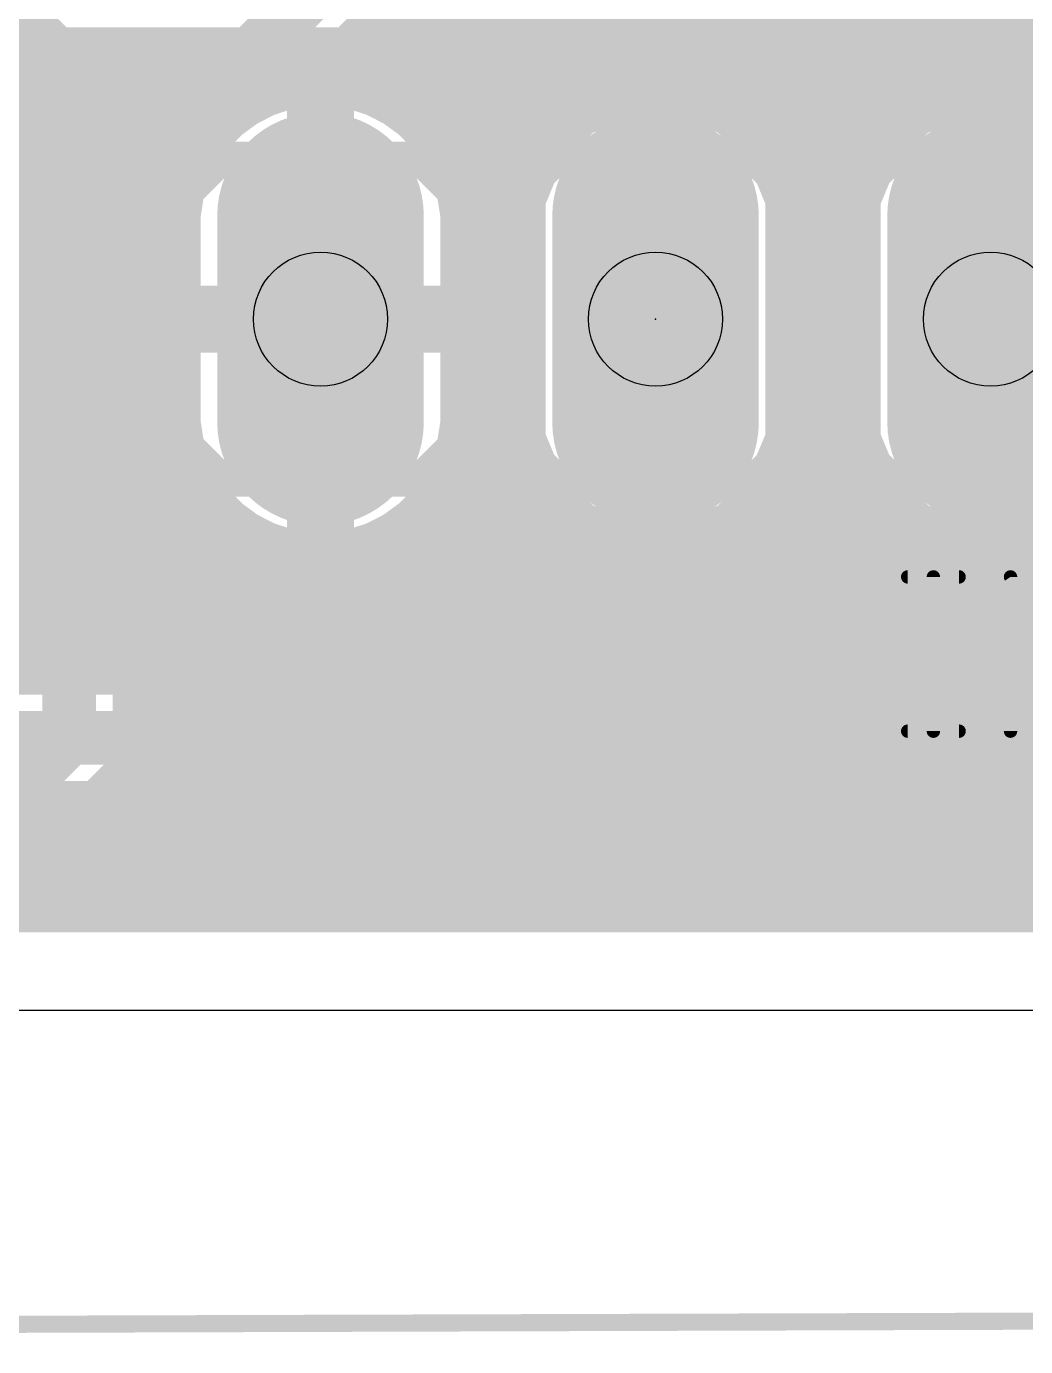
# Model space of a CAD drawing. Extents: x -4.6 to 54.3, y -4.7 to 51.3.
# Drawn here: x 33.97 to 41.54, y -2.71 to 7.3 of the extents above; entities that cross this region are included whole.
import ezdxf

# ---------------------------------------------------------------- set-up
doc = ezdxf.new("R2010")
doc.units = 0
for name, color, linetype in [('1', 22, 'CONTINUOUS'), ('16', 175, 'CONTINUOUS'), ('17', 82, 'CONTINUOUS'), ('20', 7, 'CONTINUOUS'), ('21', 253, 'CONTINUOUS'), ('23', 7, 'CONTINUOUS'), ('27', 253, 'CONTINUOUS'), ('30', 253, 'CONTINUOUS'), ('44', 253, 'CONTINUOUS')]:
    doc.layers.add(name, color=color, linetype=linetype)

# ---------------------------------------------------------------- blocks, each defined once
blk = doc.blocks.new('LONGP100')
at = {"const_width": 1}
blk.add_lwpolyline([(-0.5, 0), (0.5, 0)], dxfattribs=at)
at = {"const_width": 0.5}
for points in [[(-0.5, 0.25, 1), (-0.5, -0.25)], [(0.5, -0.25, 1), (0.5, 0.25)]]:
    blk.add_lwpolyline(points, format="xyb", dxfattribs=at)

msp = doc.modelspace()

# ---------------------------------------------------------------- linework, layer by layer
at = {"layer": '1'}
for points, const_width in [([(36.7264, 7.3999), (36.7264, 8.9673)], 0.4064), ([(34.29, 6.985), (33.655, 7.62)], 0.4064), ([(36.195, 7.62), (35.56, 6.985)], 0.4064), ([(36.1442, 6.8177), (36.7264, 7.3999)], 0.4064), ([(36.6417, 7.3152), (51.435, 7.3152)], 0.4064), ([(34.29, 1.905), (34.29, 6.985)], 0.4064), ([(35.56, 6.985), (34.29, 6.985)], 0.4064), ([(36.2353, 6.9088), (51.435, 6.9088)], 0.4064), ([(36.1442, 5.1308), (36.1442, 6.8177)], 0.4064), ([(36.2825, 6.8992), (36.2458, 6.8992)], 0.4064), ([(36.2458, 6.8992), (36.2458, 5.1308)], 0.4064), ([(36.4552, 6.8718), (36.2825, 6.8992)], 0.4064), ([(36.6215, 6.8178), (36.4552, 6.8718)], 0.4064), ([(36.7774, 6.7384), (36.6215, 6.8178)], 0.4064), ([(38.5289, 6.8242), (38.148, 6.6664)], 0.4064), ([(38.9411, 6.8242), (38.5289, 6.8242)], 0.4064), ([(39.322, 6.6664), (38.9411, 6.8242)], 0.4064), ([(41.0689, 6.8242), (40.688, 6.6664)], 0.4064), ([(41.4811, 6.8242), (41.0689, 6.8242)], 0.4064), ([(41.862, 6.6664), (41.4811, 6.8242)], 0.4064), ([(36.9189, 6.6356), (36.7774, 6.7384)], 0.4064), ([(37.0426, 6.5119), (36.9189, 6.6356)], 0.4064), ([(38.148, 6.6664), (37.8566, 6.375)], 0.4064), ([(39.6134, 6.375), (39.322, 6.6664)], 0.4064), ([(40.688, 6.6664), (40.3966, 6.375)], 0.4064), ([(37.1454, 6.3704), (37.0426, 6.5119)], 0.4064), ([(34.8214, 1.6849), (34.8214, 6.4536)], 0.4064), ([(34.8214, 6.4536), (35.3051, 6.4536)], 0.4064), ([(35.3051, 6.4536), (35.2446, 6.3704)], 0.4064), ([(36.1442, 6.5024), (36.2458, 6.5024)], 0.4064), ([(37.0495, 6.5024), (37.984, 6.5024)], 0.4064), ([(39.486, 6.5024), (40.524, 6.5024)], 0.4064), ([(35.2446, 6.3704), (35.1652, 6.2146)], 0.4064), ([(37.2248, 6.2146), (37.1454, 6.3704)], 0.4064), ([(37.8566, 6.375), (37.6988, 5.9941)], 0.4064), ([(39.7712, 5.9941), (39.6134, 6.375)], 0.4064), ([(40.3966, 6.375), (40.2388, 5.9941)], 0.4064), ([(35.1652, 6.2146), (35.1112, 6.0482)], 0.4064), ([(37.2788, 6.0482), (37.2248, 6.2146)], 0.4064), ([(34.8214, 6.096), (35.1267, 6.096)], 0.4064), ([(35.1112, 6.0482), (35.0838, 5.8755)], 0.4064), ([(36.1442, 6.096), (36.2458, 6.096)], 0.4064), ([(37.2633, 6.096), (37.741, 6.096)], 0.4064), ([(37.3062, 5.8755), (37.2788, 6.0482)], 0.4064), ([(39.729, 6.096), (40.281, 6.096)], 0.4064), ([(37.6988, 5.9941), (37.6988, 4.1659)], 0.4064), ([(39.7712, 4.1659), (39.7712, 5.9941)], 0.4064), ([(40.2388, 5.9941), (40.2388, 4.1659)], 0.4064), ([(35.0838, 5.8755), (35.0838, 5.1308)], 0.4064), ([(37.3062, 5.1308), (37.3062, 5.8755)], 0.4064), ([(34.8214, 5.6896), (35.0838, 5.6896)], 0.4064), ([(36.1442, 5.6896), (36.2458, 5.6896)], 0.4064), ([(37.3062, 5.6896), (37.6988, 5.6896)], 0.4064), ([(39.7712, 5.6896), (40.2388, 5.6896)], 0.4064), ([(34.8214, 5.2832), (35.0838, 5.2832)], 0.4064), ([(36.1442, 5.2832), (36.2458, 5.2832)], 0.4064), ([(37.3062, 5.2832), (37.6988, 5.2832)], 0.4064), ([(39.7712, 5.2832), (40.2388, 5.2832)], 0.4064), ([(35.0838, 5.1308), (36.1442, 5.1308)], 0.4064), ([(36.1442, 5.1308), (36.1442, 5.0292)], 0.4064), ([(36.2458, 5.1308), (36.1442, 5.1308)], 0.4064), ([(36.2458, 5.0292), (36.2458, 5.1308)], 0.4064), ([(36.2458, 5.1308), (37.3062, 5.1308)], 0.4064), ([(36.1442, 5.0292), (35.0838, 5.0292)], 0.4064), ([(35.0838, 5.0292), (35.0838, 4.2845)], 0.4064), ([(36.1442, 3.2608), (36.1442, 5.0292)], 0.4064), ([(36.1442, 5.0292), (36.2458, 5.0292)], 0.4064), ([(36.2458, 5.0292), (36.2458, 3.2608)], 0.4064), ([(37.3062, 5.0292), (36.2458, 5.0292)], 0.4064), ([(37.3062, 4.2845), (37.3062, 5.0292)], 0.4064), ([(34.8214, 4.8768), (35.0838, 4.8768)], 0.4064), ([(36.1442, 4.8768), (36.2458, 4.8768)], 0.4064), ([(37.3062, 4.8768), (37.6988, 4.8768)], 0.4064), ([(39.7712, 4.8768), (40.2388, 4.8768)], 0.4064), ([(34.8214, 4.4704), (35.0838, 4.4704)], 0.4064), ([(36.1442, 4.4704), (36.2458, 4.4704)], 0.4064), ([(37.3062, 4.4704), (37.6988, 4.4704)], 0.4064), ([(39.7712, 4.4704), (40.2388, 4.4704)], 0.4064), ([(35.0838, 4.2845), (35.1112, 4.1118)], 0.4064), ([(37.2788, 4.1118), (37.3062, 4.2845)], 0.4064), ([(35.1112, 4.1118), (35.1652, 3.9454)], 0.4064), ([(37.2248, 3.9454), (37.2788, 4.1118)], 0.4064), ([(37.6988, 4.1659), (37.8566, 3.785)], 0.4064), ([(39.6134, 3.785), (39.7712, 4.1659)], 0.4064), ([(40.2388, 4.1659), (40.3966, 3.785)], 0.4064), ([(34.8214, 4.064), (35.1267, 4.064)], 0.4064), ([(36.1442, 4.064), (36.2458, 4.064)], 0.4064), ([(37.2633, 4.064), (37.741, 4.064)], 0.4064), ([(39.729, 4.064), (40.281, 4.064)], 0.4064), ([(35.1652, 3.9454), (35.2446, 3.7896)], 0.4064), ([(37.1454, 3.7896), (37.2248, 3.9454)], 0.4064), ([(35.2446, 3.7896), (35.3474, 3.6481)], 0.4064), ([(37.0426, 3.6481), (37.1454, 3.7896)], 0.4064), ([(37.8566, 3.785), (38.148, 3.4936)], 0.4064), ([(39.322, 3.4936), (39.6134, 3.785)], 0.4064), ([(40.3966, 3.785), (40.688, 3.4936)], 0.4064), ([(34.8214, 3.6576), (35.3405, 3.6576)], 0.4064), ([(35.3474, 3.6481), (35.4711, 3.5244)], 0.4064), ([(36.1442, 3.6576), (36.2458, 3.6576)], 0.4064), ([(36.9189, 3.5244), (37.0426, 3.6481)], 0.4064), ([(37.0495, 3.6576), (37.984, 3.6576)], 0.4064), ([(39.486, 3.6576), (40.524, 3.6576)], 0.4064), ([(35.4711, 3.5244), (35.6126, 3.4216)], 0.4064), ([(36.7774, 3.4216), (36.9189, 3.5244)], 0.4064), ([(35.6126, 3.4216), (35.7684, 3.3422)], 0.4064), ([(36.6215, 3.3422), (36.7774, 3.4216)], 0.4064), ([(38.148, 3.4936), (38.5289, 3.3358)], 0.4064), ([(38.9411, 3.3358), (39.322, 3.4936)], 0.4064), ([(40.688, 3.4936), (41.0689, 3.3358)], 0.4064), ([(41.4811, 3.3358), (41.862, 3.4936)], 0.4064), ([(35.7684, 3.3422), (35.9348, 3.2882)], 0.4064), ([(36.4552, 3.2882), (36.6215, 3.3422)], 0.4064), ([(38.5289, 3.3358), (38.9411, 3.3358)], 0.4064), ([(41.0689, 3.3358), (41.4811, 3.3358)], 0.4064), ([(34.8214, 3.2512), (51.435, 3.2512)], 0.4064), ([(35.9348, 3.2882), (36.1075, 3.2608)], 0.4064), ([(36.1075, 3.2608), (36.1442, 3.2608)], 0.4064), ([(36.2458, 3.2608), (36.2825, 3.2608)], 0.4064), ([(36.2825, 3.2608), (36.4552, 3.2882)], 0.4064), ([(34.8214, 2.8448), (45.3496, 2.8448)], 0.4064), ([(34.8214, 2.4384), (45.1592, 2.4384)], 0.4064), ([(34.8214, 2.032), (45.1592, 2.032)], 0.4064), ([(33.655, 1.27), (34.29, 1.905)], 0.4064), ([(34.5101, 1.3736), (34.8214, 1.6849)], 0.4064), ([(34.7621, 1.6256), (45.1592, 1.6256)], 0.4064), ([(33.8751, 0.7386), (34.5101, 1.3736)], 0.4064), ([(34.3557, 1.2192), (45.3504, 1.2192)], 0.4064), ([(33.9493, 0.8128), (51.435, 0.8128)], 0.4064), ([(3.5899, 0.7386), (33.8751, 0.7386)], 0.4064), ([(51.435, 0.635), (0.635, 0.635)], 0.4064), ([(0.0076, -2.6453), (52.0776, -2.4853)], 0.13)]:
    msp.add_lwpolyline(points, dxfattribs=dict(at, const_width=const_width))
at = {"layer": '1', "const_width": 0.2032}
for points in [[(36.6417, 7.4168, 1), (36.6417, 7.2136)], [(36.7982, 7.328, 1), (36.6546, 7.4717)], [(36.6248, 7.3999, 1), (36.828, 7.3999)], [(34.3916, 6.985, 1), (34.1884, 6.985)], [(34.29, 7.0866, 1), (34.29, 6.8834)], [(34.2182, 6.9132, 1), (34.3618, 7.0568)], [(35.4882, 7.0568, 1), (35.6318, 6.9132)], [(35.56, 6.8834, 1), (35.56, 7.0866)], [(36.2353, 7.0104, 1), (36.2353, 6.8072)], [(36.2458, 6.8177, 1), (36.0426, 6.8177)], [(36.2458, 7.0008, 1), (36.2458, 6.7976)], [(36.3474, 6.8992, 1), (36.1442, 6.8992)], [(36.2983, 6.9995, 1), (36.2666, 6.7988)], [(36.2825, 6.7976, 1), (36.2824, 7.0008)], [(36.4866, 6.9685, 1), (36.4238, 6.7752)], [(36.4393, 6.7715, 1), (36.4711, 6.9722)], [(36.6677, 6.9083, 1), (36.5754, 6.7273)], [(36.5902, 6.7212, 1), (36.6529, 6.9144)], [(38.5289, 6.9258, 1), (38.5289, 6.7226)], [(38.5678, 6.7303, 1), (38.49, 6.9181)], [(38.98, 6.9181, 1), (38.9022, 6.7303)], [(38.9411, 6.7226, 1), (38.9411, 6.9258)], [(41.0689, 6.9258, 1), (41.0689, 6.7226)], [(41.1078, 6.7303, 1), (41.03, 6.9181)], [(41.52, 6.9181, 1), (41.4422, 6.7303)], [(41.4811, 6.7226, 1), (41.4811, 6.9258)], [(36.0724, 6.8895, 1), (36.216, 6.7458)], [(36.8371, 6.8206, 1), (36.7177, 6.6562)], [(36.7313, 6.6479, 1), (36.8235, 6.8289)], [(36.9907, 6.7074, 1), (36.8471, 6.5637)], [(36.8592, 6.5534, 1), (36.9786, 6.7178)], [(38.1092, 6.7603, 1), (38.1869, 6.5726)], [(38.2199, 6.5946, 1), (38.0762, 6.7383)], [(39.3938, 6.7383, 1), (39.2501, 6.5946)], [(39.2831, 6.5726, 1), (39.3608, 6.7603)], [(40.6492, 6.7603, 1), (40.7269, 6.5726)], [(40.7599, 6.5946, 1), (40.6162, 6.7383)], [(37.1248, 6.5716, 1), (36.9604, 6.4522)], [(34.923, 6.4536, 1), (34.7198, 6.4536)], [(34.8214, 6.5552, 1), (34.8214, 6.352)], [(35.3873, 6.3939, 1), (35.2229, 6.5133)], [(35.3051, 6.352, 1), (35.3051, 6.5552)], [(36.1442, 6.604, 1), (36.1442, 6.4008)], [(36.2458, 6.4008, 1), (36.2458, 6.604)], [(37.0495, 6.604, 1), (37.0495, 6.4008)], [(36.9707, 6.4401, 1), (37.1144, 6.5837)], [(37.984, 6.4008, 1), (37.984, 6.604)], [(39.486, 6.604, 1), (39.486, 6.4008)], [(40.524, 6.4008, 1), (40.524, 6.604)], [(35.1624, 6.4301, 1), (35.3268, 6.3107)], [(35.3351, 6.3243, 1), (35.1541, 6.4165)], [(37.2359, 6.4165, 1), (37.0549, 6.3243)], [(37.0632, 6.3107, 1), (37.2276, 6.4301)], [(37.7847, 6.4468, 1), (37.9284, 6.3031)], [(37.9504, 6.3361, 1), (37.7627, 6.4138)], [(39.7073, 6.4138, 1), (39.5196, 6.3361)], [(39.5416, 6.3031, 1), (39.6853, 6.4468)], [(40.3247, 6.4468, 1), (40.4684, 6.3031)], [(40.4904, 6.3361, 1), (40.3027, 6.4138)], [(35.2618, 6.1832, 1), (35.0686, 6.2459)], [(37.3214, 6.2459, 1), (37.1282, 6.1832)], [(35.0747, 6.2607, 1), (35.2557, 6.1684)], [(37.1343, 6.1684, 1), (37.3153, 6.2607)], [(34.8214, 6.1976, 1), (34.8214, 5.9944)], [(35.2115, 6.0323, 1), (35.0108, 6.0641)], [(35.1267, 5.9944, 1), (35.1267, 6.1976)], [(36.1442, 6.1976, 1), (36.1442, 5.9944)], [(36.2458, 5.9944, 1), (36.2458, 6.1976)], [(37.2633, 6.1976, 1), (37.2633, 5.9944)], [(37.3792, 6.0641, 1), (37.1785, 6.0323)], [(37.741, 5.9944, 1), (37.741, 6.1976)], [(39.729, 6.1976, 1), (39.729, 5.9944)], [(40.281, 5.9944, 1), (40.281, 6.1976)], [(35.0145, 6.0796, 1), (35.2078, 6.0168)], [(37.1822, 6.0168, 1), (37.3755, 6.0796)], [(37.8004, 5.9941, 1), (37.5972, 5.9941)], [(37.6049, 6.033, 1), (37.7927, 5.9552)], [(39.8728, 5.9941, 1), (39.6696, 5.9941)], [(39.6773, 5.9552, 1), (39.8651, 6.033)], [(40.3404, 5.9941, 1), (40.1372, 5.9941)], [(40.1449, 6.033, 1), (40.3327, 5.9552)], [(35.1854, 5.8755, 1), (34.9822, 5.8755)], [(37.4078, 5.8755, 1), (37.2046, 5.8755)], [(34.9835, 5.8913, 1), (35.1841, 5.8596)], [(37.2058, 5.8596, 1), (37.4065, 5.8913)], [(34.8214, 5.7912, 1), (34.8214, 5.588)], [(35.0838, 5.588, 1), (35.0838, 5.7912)], [(36.1442, 5.7912, 1), (36.1442, 5.588)], [(36.2458, 5.588, 1), (36.2458, 5.7912)], [(37.3062, 5.7912, 1), (37.3062, 5.588)], [(37.6988, 5.588, 1), (37.6988, 5.7912)], [(39.7712, 5.7912, 1), (39.7712, 5.588)], [(40.2388, 5.588, 1), (40.2388, 5.7912)], [(34.8214, 5.3848, 1), (34.8214, 5.1816)], [(35.0838, 5.1816, 1), (35.0838, 5.3848)], [(36.1442, 5.3848, 1), (36.1442, 5.1816)], [(36.2458, 5.1816, 1), (36.2458, 5.3848)], [(37.3062, 5.3848, 1), (37.3062, 5.1816)], [(37.6988, 5.1816, 1), (37.6988, 5.3848)], [(39.7712, 5.3848, 1), (39.7712, 5.1816)], [(40.2388, 5.1816, 1), (40.2388, 5.3848)], [(35.0838, 5.2324, 1), (35.0838, 5.0292)], [(36.2458, 5.1308, 1), (36.0426, 5.1308)], [(36.1442, 5.2324, 1), (36.1442, 5.0292)], [(36.1442, 5.0292, 1), (36.1442, 5.2324)], [(36.3474, 5.1308, 1), (36.1442, 5.1308)], [(36.2458, 5.2324, 1), (36.2458, 5.0292)], [(36.2458, 5.0292, 1), (36.2458, 5.2324)], [(37.3062, 5.0292, 1), (37.3062, 5.2324)], [(34.9822, 5.1308, 1), (35.1854, 5.1308)], [(35.0838, 5.1308, 1), (35.0838, 4.9276)], [(35.1854, 5.0292, 1), (34.9822, 5.0292)], [(36.2458, 5.0292, 1), (36.0426, 5.0292)], [(36.1442, 5.1308, 1), (36.1442, 4.9276)], [(36.0426, 5.1308, 1), (36.2458, 5.1308)], [(36.1442, 4.9276, 1), (36.1442, 5.1308)], [(36.3474, 5.0292, 1), (36.1442, 5.0292)], [(36.2458, 5.1308, 1), (36.2458, 4.9276)], [(36.1442, 5.1308, 1), (36.3474, 5.1308)], [(36.2458, 4.9276, 1), (36.2458, 5.1308)], [(37.4078, 5.0292, 1), (37.2046, 5.0292)], [(37.2046, 5.1308, 1), (37.4078, 5.1308)], [(37.3062, 4.9276, 1), (37.3062, 5.1308)], [(36.0426, 5.0292, 1), (36.2458, 5.0292)], [(36.1442, 5.0292, 1), (36.3474, 5.0292)], [(34.8214, 4.9784, 1), (34.8214, 4.7752)], [(35.0838, 4.7752, 1), (35.0838, 4.9784)], [(36.1442, 4.9784, 1), (36.1442, 4.7752)], [(36.2458, 4.7752, 1), (36.2458, 4.9784)], [(37.3062, 4.9784, 1), (37.3062, 4.7752)], [(37.6988, 4.7752, 1), (37.6988, 4.9784)], [(39.7712, 4.9784, 1), (39.7712, 4.7752)], [(40.2388, 4.7752, 1), (40.2388, 4.9784)], [(34.8214, 4.572, 1), (34.8214, 4.3688)], [(35.0838, 4.3688, 1), (35.0838, 4.572)], [(36.1442, 4.572, 1), (36.1442, 4.3688)], [(36.2458, 4.3688, 1), (36.2458, 4.572)], [(37.3062, 4.572, 1), (37.3062, 4.3688)], [(37.6988, 4.3688, 1), (37.6988, 4.572)], [(39.7712, 4.572, 1), (39.7712, 4.3688)], [(40.2388, 4.3688, 1), (40.2388, 4.572)], [(35.1841, 4.3004, 1), (34.9835, 4.2686)], [(37.4065, 4.2686, 1), (37.2058, 4.3004)], [(34.9822, 4.2845, 1), (35.1854, 4.2845)], [(35.2078, 4.1432, 1), (35.0145, 4.0804)], [(37.3755, 4.0804, 1), (37.1822, 4.1432)], [(37.2046, 4.2845, 1), (37.4078, 4.2845)], [(37.7927, 4.2048, 1), (37.6049, 4.127)], [(39.8651, 4.127, 1), (39.6773, 4.2048)], [(40.3327, 4.2048, 1), (40.1449, 4.127)], [(34.8214, 4.1656, 1), (34.8214, 3.9624)], [(35.0108, 4.0959, 1), (35.2115, 4.1277)], [(35.1267, 3.9624, 1), (35.1267, 4.1656)], [(36.1442, 4.1656, 1), (36.1442, 3.9624)], [(36.2458, 3.9624, 1), (36.2458, 4.1656)], [(37.2633, 4.1656, 1), (37.2633, 3.9624)], [(37.1785, 4.1277, 1), (37.3792, 4.0959)], [(37.5972, 4.1659, 1), (37.8004, 4.1659)], [(37.741, 3.9624, 1), (37.741, 4.1656)], [(39.729, 4.1656, 1), (39.729, 3.9624)], [(39.6696, 4.1659, 1), (39.8728, 4.1659)], [(40.1372, 4.1659, 1), (40.3404, 4.1659)], [(40.281, 3.9624, 1), (40.281, 4.1656)], [(35.2557, 3.9916, 1), (35.0747, 3.8993)], [(37.3153, 3.8993, 1), (37.1343, 3.9916)], [(35.0686, 3.9141, 1), (35.2618, 3.9768)], [(37.1282, 3.9768, 1), (37.3214, 3.9141)], [(35.3268, 3.8493, 1), (35.1624, 3.7299)], [(35.1541, 3.7435, 1), (35.3351, 3.8357)], [(37.0549, 3.8357, 1), (37.2359, 3.7435)], [(37.2276, 3.7299, 1), (37.0632, 3.8493)], [(37.9284, 3.8569, 1), (37.7847, 3.7132)], [(37.7627, 3.7462, 1), (37.9504, 3.8239)], [(39.5196, 3.8239, 1), (39.7073, 3.7462)], [(39.6853, 3.7132, 1), (39.5416, 3.8569)], [(40.4684, 3.8569, 1), (40.3247, 3.7132)], [(40.3027, 3.7462, 1), (40.4904, 3.8239)], [(34.8214, 3.7592, 1), (34.8214, 3.556)], [(35.4193, 3.7199, 1), (35.2756, 3.5763)], [(35.2652, 3.5884, 1), (35.4296, 3.7078)], [(35.3405, 3.556, 1), (35.3405, 3.7592)], [(36.1442, 3.7592, 1), (36.1442, 3.556)], [(36.2458, 3.556, 1), (36.2458, 3.7592)], [(36.9604, 3.7078, 1), (37.1248, 3.5884)], [(37.0495, 3.7592, 1), (37.0495, 3.556)], [(37.1144, 3.5763, 1), (36.9707, 3.7199)], [(37.984, 3.556, 1), (37.984, 3.7592)], [(39.486, 3.7592, 1), (39.486, 3.556)], [(40.524, 3.556, 1), (40.524, 3.7592)], [(35.5308, 3.6066, 1), (35.4114, 3.4422)], [(36.9786, 3.4422, 1), (36.8592, 3.6066)], [(35.3993, 3.4526, 1), (35.5429, 3.5963)], [(35.6587, 3.5121, 1), (35.5665, 3.3311)], [(35.5529, 3.3394, 1), (35.6723, 3.5038)], [(36.7177, 3.5038, 1), (36.8371, 3.3394)], [(36.8235, 3.3311, 1), (36.7313, 3.5121)], [(36.8471, 3.5963, 1), (36.9907, 3.4526)], [(38.1869, 3.5874, 1), (38.1092, 3.3997)], [(38.0762, 3.4217, 1), (38.2199, 3.5654)], [(39.2501, 3.5654, 1), (39.3938, 3.4217)], [(39.3608, 3.3997, 1), (39.2831, 3.5874)], [(40.7269, 3.5874, 1), (40.6492, 3.3997)], [(40.6162, 3.4217, 1), (40.7599, 3.5654)], [(35.7998, 3.4388, 1), (35.7371, 3.2456)], [(35.7223, 3.2517, 1), (35.8146, 3.4327)], [(36.5754, 3.4327, 1), (36.6677, 3.2517)], [(36.6529, 3.2456, 1), (36.5902, 3.4388)], [(38.5289, 3.4374, 1), (38.5289, 3.2342)], [(38.49, 3.2419, 1), (38.5678, 3.4297)], [(38.9022, 3.4297, 1), (38.98, 3.2419)], [(38.9411, 3.2342, 1), (38.9411, 3.4374)], [(41.0689, 3.4374, 1), (41.0689, 3.2342)], [(41.03, 3.2419, 1), (41.1078, 3.4297)], [(41.4422, 3.4297, 1), (41.52, 3.2419)], [(41.4811, 3.2342, 1), (41.4811, 3.4374)], [(34.8214, 3.3528, 1), (34.8214, 3.1496)], [(35.9507, 3.3885, 1), (35.9189, 3.1878)], [(35.9034, 3.1915, 1), (35.9662, 3.3848)], [(36.1075, 3.3624, 1), (36.1075, 3.1592)], [(36.0916, 3.1605, 1), (36.1234, 3.3611)], [(36.1442, 3.1592, 1), (36.1442, 3.3624)], [(36.2458, 3.3624, 1), (36.2458, 3.1592)], [(36.2666, 3.3611, 1), (36.2983, 3.1605)], [(36.2825, 3.1592, 1), (36.2825, 3.3624)], [(36.4238, 3.3848, 1), (36.4866, 3.1915)], [(36.4711, 3.1878, 1), (36.4393, 3.3885)], [(36.0426, 3.2608, 1), (36.2458, 3.2608)], [(36.1442, 3.2608, 1), (36.3474, 3.2608)], [(34.8214, 2.9464, 1), (34.8214, 2.7432)], [(34.8214, 2.54, 1), (34.8214, 2.3368)], [(34.8214, 2.1336, 1), (34.8214, 1.9304)], [(34.3618, 1.8332, 1), (34.2182, 1.9768)], [(34.1884, 1.905, 1), (34.3916, 1.905)], [(34.7621, 1.7272, 1), (34.7621, 1.524)], [(34.8932, 1.613, 1), (34.7496, 1.7567)], [(34.7198, 1.6849, 1), (34.923, 1.6849)], [(34.4383, 1.4454, 1), (34.582, 1.3018)], [(34.582, 1.3018, 1), (34.4383, 1.4454)], [(34.3557, 1.3208, 1), (34.3557, 1.1176)], [(33.9493, 0.9144, 1), (33.9493, 0.7112)], [(33.8033, 0.8104, 1), (33.947, 0.6668)], [(33.8751, 0.637, 1), (33.8751, 0.8402)]]:
    msp.add_lwpolyline(points, format="xyb", dxfattribs=at)
at = {"layer": '16', "const_width": 0.4064}
for points in [[(41.275, 5.08), (41.275, 16.51)], [(40.7436, 16.2768), (40.7436, 6.6895)], [(39.2664, 6.6895), (39.2664, 12.9201)], [(38.735, 5.08), (38.735, 12.7)], [(38.735, 6.35), (37.465, 7.62)], [(39.2664, 7.3152), (40.7436, 7.3152)], [(30.7001, 7.0886), (37.2449, 7.0886)], [(37.2449, 7.0886), (37.9075, 6.4259)], [(30.5203, 6.9088), (37.4247, 6.9088)], [(39.2664, 6.9088), (40.7436, 6.9088)], [(35.7684, 6.8178), (35.6126, 6.7384)], [(35.9348, 6.8718), (35.7684, 6.8178)], [(36.1075, 6.8992), (35.9348, 6.8718)], [(36.1442, 6.8992), (36.1075, 6.8992)], [(36.1442, 5.1308), (36.1442, 6.8992)], [(36.2825, 6.8992), (36.2458, 6.8992)], [(36.2458, 6.8992), (36.2458, 5.1308)], [(36.4552, 6.8718), (36.2825, 6.8992)], [(36.6215, 6.8178), (36.4552, 6.8718)], [(36.7774, 6.7384), (36.6215, 6.8178)], [(35.6126, 6.7384), (35.4711, 6.6356)], [(36.9189, 6.6356), (36.7774, 6.7384)], [(35.4711, 6.6356), (35.3474, 6.5119)], [(37.0426, 6.5119), (36.9189, 6.6356)], [(39.322, 6.6664), (39.2664, 6.6895)], [(39.6134, 6.375), (39.322, 6.6664)], [(40.688, 6.6664), (40.3966, 6.375)], [(40.7436, 6.6895), (40.688, 6.6664)], [(35.3474, 6.5119), (35.2446, 6.3704)], [(37.1454, 6.3704), (37.0426, 6.5119)], [(33.136, 6.5024), (35.3405, 6.5024)], [(36.1442, 6.5024), (36.2458, 6.5024)], [(37.0495, 6.5024), (37.8311, 6.5024)], [(37.9075, 6.4259), (37.8566, 6.375)], [(39.486, 6.5024), (40.524, 6.5024)], [(35.2446, 6.3704), (35.1652, 6.2146)], [(37.2248, 6.2146), (37.1454, 6.3704)], [(37.8566, 6.375), (37.6988, 5.9941)], [(38.735, 5.08), (38.735, 6.35)], [(39.7712, 5.9941), (39.6134, 6.375)], [(40.3966, 6.375), (40.2388, 5.9941)], [(35.1652, 6.2146), (35.1112, 6.0482)], [(37.2788, 6.0482), (37.2248, 6.2146)], [(33.379, 6.096), (35.1267, 6.096)], [(35.1112, 6.0482), (35.0838, 5.8755)], [(36.1442, 6.096), (36.2458, 6.096)], [(37.2633, 6.096), (37.741, 6.096)], [(37.3062, 5.8755), (37.2788, 6.0482)], [(39.729, 6.096), (40.281, 6.096)], [(37.6988, 5.9941), (37.6988, 4.1659)], [(39.7712, 4.1659), (39.7712, 5.9941)], [(40.2388, 5.9941), (40.2388, 4.1659)], [(35.0838, 5.8755), (35.0838, 5.1308)], [(37.3062, 5.1308), (37.3062, 5.8755)], [(33.4212, 5.6896), (35.0838, 5.6896)], [(36.1442, 5.6896), (36.2458, 5.6896)], [(37.3062, 5.6896), (37.6988, 5.6896)], [(39.7712, 5.6896), (40.2388, 5.6896)], [(33.4212, 5.2832), (35.0838, 5.2832)], [(36.1442, 5.2832), (36.2458, 5.2832)], [(37.3062, 5.2832), (37.6988, 5.2832)], [(39.7712, 5.2832), (40.2388, 5.2832)], [(35.0838, 5.1308), (36.1442, 5.1308)], [(36.2458, 5.1308), (36.1442, 5.1308)], [(36.1442, 5.1308), (36.1442, 5.0292)], [(36.2458, 5.0292), (36.2458, 5.1308)], [(36.2458, 5.1308), (37.3062, 5.1308)], [(36.1442, 5.0292), (35.0838, 5.0292)], [(35.0838, 5.0292), (35.0838, 4.2845)], [(36.1442, 3.2608), (36.1442, 5.0292)], [(36.1442, 5.0292), (36.2458, 5.0292)], [(36.2458, 5.0292), (36.2458, 3.2608)], [(37.3062, 5.0292), (36.2458, 5.0292)], [(37.3062, 4.2845), (37.3062, 5.0292)], [(41.275, 5.08), (41.275, 2.54)], [(33.4212, 4.8768), (35.0838, 4.8768)], [(36.1442, 4.8768), (36.2458, 4.8768)], [(37.3062, 4.8768), (37.6988, 4.8768)], [(39.7712, 4.8768), (40.2388, 4.8768)], [(33.4212, 4.4704), (35.0838, 4.4704)], [(36.1442, 4.4704), (36.2458, 4.4704)], [(37.3062, 4.4704), (37.6988, 4.4704)], [(39.7712, 4.4704), (40.2388, 4.4704)], [(35.0838, 4.2845), (35.1112, 4.1118)], [(37.2788, 4.1118), (37.3062, 4.2845)], [(35.1112, 4.1118), (35.1652, 3.9454)], [(37.2248, 3.9454), (37.2788, 4.1118)], [(37.6988, 4.1659), (37.8566, 3.785)], [(39.6134, 3.785), (39.7712, 4.1659)], [(40.2388, 4.1659), (40.3966, 3.785)], [(33.379, 4.064), (35.1267, 4.064)], [(36.1442, 4.064), (36.2458, 4.064)], [(37.2633, 4.064), (37.741, 4.064)], [(39.729, 4.064), (40.281, 4.064)], [(35.1652, 3.9454), (35.2446, 3.7896)], [(37.1454, 3.7896), (37.2248, 3.9454)], [(35.2446, 3.7896), (35.3474, 3.6481)], [(37.0426, 3.6481), (37.1454, 3.7896)], [(37.8566, 3.785), (38.148, 3.4936)], [(39.322, 3.4936), (39.6134, 3.785)], [(40.3966, 3.785), (40.688, 3.4936)], [(33.136, 3.6576), (35.3405, 3.6576)], [(35.3474, 3.6481), (35.4711, 3.5244)], [(36.1442, 3.6576), (36.2458, 3.6576)], [(36.9189, 3.5244), (37.0426, 3.6481)], [(37.0495, 3.6576), (37.984, 3.6576)], [(39.486, 3.6576), (40.524, 3.6576)], [(35.4711, 3.5244), (35.6126, 3.4216)], [(36.7774, 3.4216), (36.9189, 3.5244)], [(35.6126, 3.4216), (35.7684, 3.3422)], [(36.6215, 3.3422), (36.7774, 3.4216)], [(38.148, 3.4936), (38.5289, 3.3358)], [(38.9411, 3.3358), (39.322, 3.4936)], [(40.688, 3.4936), (40.7436, 3.4705)], [(40.7436, 3.4705), (40.7436, 2.7601)], [(35.7684, 3.3422), (35.9348, 3.2882)], [(36.4552, 3.2882), (36.6215, 3.3422)], [(38.5289, 3.3358), (38.9411, 3.3358)], [(32.9164, 3.2512), (40.7436, 3.2512)], [(35.9348, 3.2882), (36.1075, 3.2608)], [(36.1075, 3.2608), (36.1442, 3.2608)], [(36.2458, 3.2608), (36.2825, 3.2608)], [(36.2825, 3.2608), (36.4552, 3.2882)], [(32.9164, 2.8448), (40.7436, 2.8448)], [(40.7436, 2.7601), (40.4199, 2.4364)], [(41.275, 2.54), (40.64, 1.905)], [(33.2381, 2.4384), (40.4219, 2.4384)], [(40.4199, 2.4364), (33.2401, 2.4364)], [(41.1714, 1.6849), (41.8064, 2.3199)], [(41.5185, 2.032), (51.435, 2.032)], [(40.64, 1.905), (33.02, 1.905)], [(40.8601, 1.3736), (41.1714, 1.6849)], [(41.1121, 1.6256), (51.435, 1.6256)], [(32.7999, 1.3736), (40.8601, 1.3736)], [(0.635, 1.2192), (51.435, 1.2192)], [(0.635, 0.8128), (51.435, 0.8128)], [(51.435, 0.635), (0.635, 0.635)]]:
    msp.add_lwpolyline(points, dxfattribs=at)
at = {"layer": '16', "const_width": 0.2032}
for points in [[(39.2664, 7.4168, 1), (39.2664, 7.2136)], [(40.7436, 7.2136, 1), (40.7436, 7.4168)], [(37.3167, 7.1604, 1), (37.173, 7.0168)], [(37.2449, 6.987, 1), (37.2449, 7.1902)], [(37.4247, 6.8072, 1), (37.4247, 7.0104)], [(39.2664, 7.0104, 1), (39.2664, 6.8072)], [(40.7436, 6.8072, 1), (40.7436, 7.0104)], [(35.7371, 6.9144, 1), (35.7998, 6.7212)], [(35.8146, 6.7273, 1), (35.7223, 6.9083)], [(35.9189, 6.9722, 1), (35.9507, 6.7715)], [(35.9662, 6.7752, 1), (35.9034, 6.9685)], [(36.1075, 7.0008, 1), (36.1075, 6.7976)], [(36.2458, 6.8992, 1), (36.0426, 6.8992)], [(36.1234, 6.7988, 1), (36.0916, 6.9995)], [(36.2458, 7.0008, 1), (36.2458, 6.7976)], [(36.3474, 6.8992, 1), (36.1442, 6.8992)], [(36.1442, 6.7976, 1), (36.1442, 7.0008)], [(36.2983, 6.9995, 1), (36.2666, 6.7988)], [(36.2825, 6.7976, 1), (36.2824, 7.0008)], [(36.4866, 6.9685, 1), (36.4238, 6.7752)], [(36.4393, 6.7715, 1), (36.4711, 6.9722)], [(36.6677, 6.9083, 1), (36.5754, 6.7273)], [(36.5902, 6.7212, 1), (36.6529, 6.9144)], [(35.5665, 6.8289, 1), (35.6587, 6.6479)], [(35.6723, 6.6562, 1), (35.5529, 6.8206)], [(36.8371, 6.8206, 1), (36.7177, 6.6562)], [(36.7313, 6.6479, 1), (36.8235, 6.8289)], [(35.4114, 6.7178, 1), (35.5308, 6.5534)], [(35.5429, 6.5637, 1), (35.3993, 6.7074)], [(36.9907, 6.7074, 1), (36.8471, 6.5637)], [(36.8592, 6.5534, 1), (36.9786, 6.7178)], [(39.3053, 6.7833, 1), (39.2275, 6.5956)], [(39.3938, 6.7383, 1), (39.2501, 6.5946)], [(39.2831, 6.5726, 1), (39.3608, 6.7603)], [(40.6492, 6.7603, 1), (40.7269, 6.5726)], [(40.7599, 6.5946, 1), (40.6162, 6.7383)], [(40.7825, 6.5956, 1), (40.7047, 6.7833)], [(35.4296, 6.4522, 1), (35.2652, 6.5716)], [(37.1248, 6.5716, 1), (36.9604, 6.4522)], [(39.1648, 6.6895, 1), (39.368, 6.6895)], [(40.642, 6.6895, 1), (40.8452, 6.6895)], [(35.2756, 6.5837, 1), (35.4193, 6.4401)], [(35.3405, 6.4008, 1), (35.3405, 6.604)], [(36.1442, 6.604, 1), (36.1442, 6.4008)], [(36.2458, 6.4008, 1), (36.2458, 6.604)], [(37.0495, 6.604, 1), (37.0495, 6.4008)], [(36.9707, 6.4401, 1), (37.1144, 6.5837)], [(37.8311, 6.4008, 1), (37.8311, 6.604)], [(37.9794, 6.3541, 1), (37.8357, 6.4978)], [(39.486, 6.604, 1), (39.486, 6.4008)], [(40.524, 6.4008, 1), (40.524, 6.604)], [(35.1624, 6.4301, 1), (35.3268, 6.3107)], [(35.3351, 6.3243, 1), (35.1541, 6.4165)], [(37.2359, 6.4165, 1), (37.0549, 6.3243)], [(37.0632, 6.3107, 1), (37.2276, 6.4301)], [(37.7847, 6.4468, 1), (37.9284, 6.3031)], [(37.9504, 6.3361, 1), (37.7627, 6.4138)], [(37.8357, 6.3541, 1), (37.9794, 6.4978)], [(38.8366, 6.35, 1), (38.6334, 6.35)], [(38.6632, 6.2782, 1), (38.8068, 6.4218)], [(39.7073, 6.4138, 1), (39.5196, 6.3361)], [(39.5416, 6.3031, 1), (39.6853, 6.4468)], [(40.3247, 6.4468, 1), (40.4684, 6.3031)], [(40.4904, 6.3361, 1), (40.3027, 6.4138)], [(35.2618, 6.1832, 1), (35.0686, 6.2459)], [(37.3214, 6.2459, 1), (37.1282, 6.1832)], [(35.0747, 6.2607, 1), (35.2557, 6.1684)], [(37.1343, 6.1684, 1), (37.3153, 6.2607)], [(35.2115, 6.0323, 1), (35.0108, 6.0641)], [(35.1267, 5.9944, 1), (35.1267, 6.1976)], [(36.1442, 6.1976, 1), (36.1442, 5.9944)], [(36.2458, 5.9944, 1), (36.2458, 6.1976)], [(37.2633, 6.1976, 1), (37.2633, 5.9944)], [(37.3792, 6.0641, 1), (37.1785, 6.0323)], [(37.741, 5.9944, 1), (37.741, 6.1976)], [(39.729, 6.1976, 1), (39.729, 5.9944)], [(40.281, 5.9944, 1), (40.281, 6.1976)], [(35.0145, 6.0796, 1), (35.2078, 6.0168)], [(37.1822, 6.0168, 1), (37.3755, 6.0796)], [(37.8004, 5.9941, 1), (37.5972, 5.9941)], [(37.6049, 6.033, 1), (37.7927, 5.9552)], [(39.8728, 5.9941, 1), (39.6696, 5.9941)], [(39.6773, 5.9552, 1), (39.8651, 6.033)], [(40.3404, 5.9941, 1), (40.1372, 5.9941)], [(40.1449, 6.033, 1), (40.3327, 5.9552)], [(35.1854, 5.8755, 1), (34.9822, 5.8755)], [(37.4078, 5.8755, 1), (37.2046, 5.8755)], [(34.9835, 5.8913, 1), (35.1841, 5.8596)], [(37.2058, 5.8596, 1), (37.4065, 5.8913)], [(35.0838, 5.588, 1), (35.0838, 5.7912)], [(36.1442, 5.7912, 1), (36.1442, 5.588)], [(36.2458, 5.588, 1), (36.2458, 5.7912)], [(37.3062, 5.7912, 1), (37.3062, 5.588)], [(37.6988, 5.588, 1), (37.6988, 5.7912)], [(39.7712, 5.7912, 1), (39.7712, 5.588)], [(40.2388, 5.588, 1), (40.2388, 5.7912)], [(35.0838, 5.1816, 1), (35.0838, 5.3848)], [(36.1442, 5.3848, 1), (36.1442, 5.1816)], [(36.2458, 5.1816, 1), (36.2458, 5.3848)], [(37.3062, 5.3848, 1), (37.3062, 5.1816)], [(37.6988, 5.1816, 1), (37.6988, 5.3848)], [(39.7712, 5.3848, 1), (39.7712, 5.1816)], [(40.2388, 5.1816, 1), (40.2388, 5.3848)], [(35.0838, 5.2324, 1), (35.0838, 5.0292)], [(36.1442, 5.2324, 1), (36.1442, 5.0292)], [(36.2458, 5.1308, 1), (36.0426, 5.1308)], [(36.3474, 5.1308, 1), (36.1442, 5.1308)], [(36.2458, 5.2324, 1), (36.2458, 5.0292)], [(36.1442, 5.0292, 1), (36.1442, 5.2324)], [(36.2458, 5.0292, 1), (36.2458, 5.2324)], [(37.3062, 5.0292, 1), (37.3062, 5.2324)], [(34.9822, 5.1308, 1), (35.1854, 5.1308)], [(35.0838, 5.1308, 1), (35.0838, 4.9276)], [(35.1854, 5.0292, 1), (34.9822, 5.0292)], [(36.2458, 5.0292, 1), (36.0426, 5.0292)], [(36.1442, 5.1308, 1), (36.1442, 4.9276)], [(36.0426, 5.1308, 1), (36.2458, 5.1308)], [(36.3474, 5.0292, 1), (36.1442, 5.0292)], [(36.2458, 5.1308, 1), (36.2458, 4.9276)], [(36.1442, 5.1308, 1), (36.3474, 5.1308)], [(36.1442, 4.9276, 1), (36.1442, 5.1308)], [(36.2458, 4.9276, 1), (36.2458, 5.1308)], [(37.4078, 5.0292, 1), (37.2046, 5.0292)], [(37.2046, 5.1308, 1), (37.4078, 5.1308)], [(37.3062, 4.9276, 1), (37.3062, 5.1308)], [(41.3766, 5.08, 1), (41.1734, 5.08)], [(36.0426, 5.0292, 1), (36.2458, 5.0292)], [(36.1442, 5.0292, 1), (36.3474, 5.0292)], [(38.6334, 5.08, 1), (38.8366, 5.08)], [(38.6334, 5.08, 1), (38.8366, 5.08)], [(41.1734, 5.08, 1), (41.3766, 5.08)], [(35.0838, 4.7752, 1), (35.0838, 4.9784)], [(36.1442, 4.9784, 1), (36.1442, 4.7752)], [(36.2458, 4.7752, 1), (36.2458, 4.9784)], [(37.3062, 4.9784, 1), (37.3062, 4.7752)], [(37.6988, 4.7752, 1), (37.6988, 4.9784)], [(39.7712, 4.9784, 1), (39.7712, 4.7752)], [(40.2388, 4.7752, 1), (40.2388, 4.9784)], [(35.0838, 4.3688, 1), (35.0838, 4.572)], [(36.1442, 4.572, 1), (36.1442, 4.3688)], [(36.2458, 4.3688, 1), (36.2458, 4.572)], [(37.3062, 4.572, 1), (37.3062, 4.3688)], [(37.6988, 4.3688, 1), (37.6988, 4.572)], [(39.7712, 4.572, 1), (39.7712, 4.3688)], [(40.2388, 4.3688, 1), (40.2388, 4.572)], [(35.1841, 4.3004, 1), (34.9835, 4.2686)], [(37.4065, 4.2686, 1), (37.2058, 4.3004)], [(34.9822, 4.2845, 1), (35.1854, 4.2845)], [(35.2078, 4.1432, 1), (35.0145, 4.0804)], [(37.3755, 4.0804, 1), (37.1822, 4.1432)], [(37.2046, 4.2845, 1), (37.4078, 4.2845)], [(37.7927, 4.2048, 1), (37.6049, 4.127)], [(39.8651, 4.127, 1), (39.6773, 4.2048)], [(40.3327, 4.2048, 1), (40.1449, 4.127)], [(35.0108, 4.0959, 1), (35.2115, 4.1277)], [(35.1267, 3.9624, 1), (35.1267, 4.1656)], [(36.1442, 4.1656, 1), (36.1442, 3.9624)], [(36.2458, 3.9624, 1), (36.2458, 4.1656)], [(37.2633, 4.1656, 1), (37.2633, 3.9624)], [(37.1785, 4.1277, 1), (37.3792, 4.0959)], [(37.5972, 4.1659, 1), (37.8004, 4.1659)], [(37.741, 3.9624, 1), (37.741, 4.1656)], [(39.729, 4.1656, 1), (39.729, 3.9624)], [(39.6696, 4.1659, 1), (39.8728, 4.1659)], [(40.1372, 4.1659, 1), (40.3404, 4.1659)], [(40.281, 3.9624, 1), (40.281, 4.1656)], [(35.2557, 3.9916, 1), (35.0747, 3.8993)], [(37.3153, 3.8993, 1), (37.1343, 3.9916)], [(35.0686, 3.9141, 1), (35.2618, 3.9768)], [(37.1282, 3.9768, 1), (37.3214, 3.9141)], [(35.3268, 3.8493, 1), (35.1624, 3.7299)], [(35.1541, 3.7435, 1), (35.3351, 3.8357)], [(37.0549, 3.8357, 1), (37.2359, 3.7435)], [(37.2276, 3.7299, 1), (37.0632, 3.8493)], [(37.9284, 3.8569, 1), (37.7847, 3.7132)], [(37.7627, 3.7462, 1), (37.9504, 3.8239)], [(39.5196, 3.8239, 1), (39.7073, 3.7462)], [(39.6853, 3.7132, 1), (39.5416, 3.8569)], [(40.4684, 3.8569, 1), (40.3247, 3.7132)], [(40.3027, 3.7462, 1), (40.4904, 3.8239)], [(35.4193, 3.7199, 1), (35.2756, 3.5763)], [(35.2652, 3.5884, 1), (35.4296, 3.7078)], [(35.3405, 3.556, 1), (35.3405, 3.7592)], [(36.1442, 3.7592, 1), (36.1442, 3.556)], [(36.2458, 3.556, 1), (36.2458, 3.7592)], [(36.9604, 3.7078, 1), (37.1248, 3.5884)], [(37.0495, 3.7592, 1), (37.0495, 3.556)], [(37.1144, 3.5763, 1), (36.9707, 3.7199)], [(37.984, 3.556, 1), (37.984, 3.7592)], [(39.486, 3.7592, 1), (39.486, 3.556)], [(40.524, 3.556, 1), (40.524, 3.7592)], [(35.5308, 3.6066, 1), (35.4114, 3.4422)], [(36.9786, 3.4422, 1), (36.8592, 3.6066)], [(35.3993, 3.4526, 1), (35.5429, 3.5963)], [(35.6587, 3.5121, 1), (35.5665, 3.3311)], [(35.5529, 3.3394, 1), (35.6723, 3.5038)], [(36.7177, 3.5038, 1), (36.8371, 3.3394)], [(36.8235, 3.3311, 1), (36.7313, 3.5121)], [(36.8471, 3.5963, 1), (36.9907, 3.4526)], [(38.1869, 3.5874, 1), (38.1092, 3.3997)], [(38.0762, 3.4217, 1), (38.2199, 3.5654)], [(39.2501, 3.5654, 1), (39.3938, 3.4217)], [(39.3608, 3.3997, 1), (39.2831, 3.5874)], [(40.7269, 3.5874, 1), (40.6492, 3.3997)], [(40.6162, 3.4217, 1), (40.7599, 3.5654)], [(40.8452, 3.4705, 1), (40.642, 3.4705)], [(40.7047, 3.3767, 1), (40.7825, 3.5644)], [(35.7998, 3.4388, 1), (35.7371, 3.2456)], [(35.7223, 3.2517, 1), (35.8146, 3.4327)], [(36.5754, 3.4327, 1), (36.6677, 3.2517)], [(36.6529, 3.2456, 1), (36.5902, 3.4388)], [(38.5289, 3.4374, 1), (38.5289, 3.2342)], [(38.49, 3.2419, 1), (38.5678, 3.4297)], [(38.9022, 3.4297, 1), (38.98, 3.2419)], [(38.9411, 3.2342, 1), (38.9411, 3.4374)], [(35.9507, 3.3885, 1), (35.9189, 3.1878)], [(35.9034, 3.1915, 1), (35.9662, 3.3848)], [(36.1075, 3.3624, 1), (36.1075, 3.1592)], [(36.0916, 3.1605, 1), (36.1234, 3.3611)], [(36.1442, 3.1592, 1), (36.1442, 3.3624)], [(36.2458, 3.3624, 1), (36.2458, 3.1592)], [(36.2666, 3.3611, 1), (36.2983, 3.1605)], [(36.2825, 3.1592, 1), (36.2825, 3.3624)], [(36.4238, 3.3848, 1), (36.4866, 3.1915)], [(36.4711, 3.1878, 1), (36.4393, 3.3885)], [(40.7436, 3.1496, 1), (40.7436, 3.3528)], [(36.0426, 3.2608, 1), (36.2458, 3.2608)], [(36.1442, 3.2608, 1), (36.3474, 3.2608)], [(40.7436, 2.7432, 1), (40.7436, 2.9464)], [(40.8154, 2.6883, 1), (40.6718, 2.832)], [(40.642, 2.7601, 1), (40.8452, 2.7601)], [(41.3468, 2.4682, 1), (41.2032, 2.6118)], [(40.348, 2.5082, 1), (40.4917, 2.3646)], [(40.4199, 2.3348, 1), (40.4199, 2.538)], [(40.4219, 2.3368, 1), (40.4219, 2.54)], [(41.1734, 2.54, 1), (41.3766, 2.54)], [(41.5185, 2.1336, 1), (41.5185, 1.9304)], [(40.64, 1.8034, 1), (40.64, 2.0066)], [(40.5682, 1.9768, 1), (40.7118, 1.8332)], [(41.1121, 1.7272, 1), (41.1121, 1.524)], [(41.0996, 1.7567, 1), (41.2432, 1.613)], [(41.2432, 1.613, 1), (41.0996, 1.7567)], [(40.7883, 1.4454, 1), (40.932, 1.3018)], [(40.8601, 1.272, 1), (40.8601, 1.4752)]]:
    msp.add_lwpolyline(points, format="xyb", dxfattribs=at)
at = {"layer": '20'}
msp.add_line((0, -0.16), (52.03, -0.16), dxfattribs=at)
at = {"layer": '21', "const_width": 0.1524}
for points in [[(34.925, 5.715), (35.56, 6.35)], [(35.56, 6.35), (36.83, 6.35)], [(36.83, 6.35), (37.465, 5.715)], [(37.465, 5.715), (38.1, 6.35)], [(38.1, 6.35), (39.37, 6.35)], [(39.37, 6.35), (40.005, 5.715)], [(40.005, 5.715), (40.64, 6.35)], [(40.64, 6.35), (41.91, 6.35)], [(34.925, 4.445), (34.925, 5.715)], [(37.465, 4.445), (37.465, 5.715)], [(40.005, 4.445), (40.005, 5.715)], [(35.56, 3.81), (34.925, 4.445)], [(37.465, 4.445), (36.83, 3.81)], [(38.1, 3.81), (37.465, 4.445)], [(40.005, 4.445), (39.37, 3.81)], [(40.64, 3.81), (40.005, 4.445)], [(36.83, 3.81), (35.56, 3.81)], [(39.37, 3.81), (38.1, 3.81)], [(41.91, 3.81), (40.64, 3.81)]]:
    msp.add_lwpolyline(points, dxfattribs=at)
at = {"layer": '21', "const_width": 0.0762}
for points in [[(35.56, 6.3881, 1), (35.56, 6.3119)], [(35.5869, 6.3231, 1), (35.5331, 6.3769)], [(36.8569, 6.3769, 1), (36.8031, 6.3231)], [(36.83, 6.3119, 1), (36.83, 6.3881)], [(38.1, 6.3881, 1), (38.1, 6.3119)], [(38.1269, 6.3231, 1), (38.0731, 6.3769)], [(39.3969, 6.3769, 1), (39.3431, 6.3231)], [(39.37, 6.3119, 1), (39.37, 6.3881)], [(40.64, 6.3881, 1), (40.64, 6.3119)], [(40.6669, 6.3231, 1), (40.6131, 6.3769)], [(34.9631, 5.715, 1), (34.8869, 5.715)], [(34.8981, 5.7419, 1), (34.9519, 5.6881)], [(37.5031, 5.715, 1), (37.4269, 5.715)], [(37.4381, 5.7419, 1), (37.4919, 5.6881)], [(37.4381, 5.6881, 1), (37.4919, 5.7419)], [(40.0431, 5.715, 1), (39.9669, 5.715)], [(39.9781, 5.7419, 1), (40.0319, 5.6881)], [(39.9781, 5.6881, 1), (40.0319, 5.7419)], [(34.9519, 4.4719, 1), (34.8981, 4.4181)], [(37.4919, 4.4719, 1), (37.4381, 4.4181)], [(37.4919, 4.4181, 1), (37.4381, 4.4719)], [(40.0319, 4.4719, 1), (39.9781, 4.4181)], [(40.0319, 4.4181, 1), (39.9781, 4.4719)], [(34.8869, 4.445, 1), (34.9631, 4.445)], [(37.4269, 4.445, 1), (37.5031, 4.445)], [(39.9669, 4.445, 1), (40.0431, 4.445)], [(35.56, 3.8481, 1), (35.56, 3.7719)], [(35.5331, 3.7831, 1), (35.5869, 3.8369)], [(36.8031, 3.8369, 1), (36.8569, 3.7831)], [(36.83, 3.7719, 1), (36.83, 3.8481)], [(38.1, 3.8481, 1), (38.1, 3.7719)], [(38.0731, 3.7831, 1), (38.1269, 3.8369)], [(39.3431, 3.8369, 1), (39.3969, 3.7831)], [(39.37, 3.7719, 1), (39.37, 3.8481)], [(40.64, 3.8481, 1), (40.64, 3.7719)], [(40.6131, 3.7831, 1), (40.6669, 3.8369)]]:
    msp.add_lwpolyline(points, format="xyb", dxfattribs=at)
at = {"layer": '23'}
msp.add_point((38.735, 5.08), dxfattribs=at)
at = {"layer": '27', "const_width": 0.1016}
for points in [[(40.6468, 3.1252), (41.0366, 3.1252)], [(40.8417, 1.9558), (40.8417, 3.1252)], [(41.4264, 1.9558), (41.4264, 3.1252)], [(41.4264, 3.1252), (42.206, 1.9558)], [(40.6468, 1.9558), (41.0366, 1.9558)]]:
    msp.add_lwpolyline(points, dxfattribs=at)
at = {"layer": '27', "const_width": 0.0508}
for points in [[(40.6468, 3.1506, 1), (40.6468, 3.0998)], [(40.8671, 3.1252, 1), (40.8163, 3.1252)], [(41.0366, 3.0998, 1), (41.0366, 3.1506)], [(41.4518, 3.1252, 1), (41.401, 3.1252)], [(41.4475, 3.1393, 1), (41.4053, 3.1111)], [(40.6468, 1.9812, 1), (40.6468, 1.9304)], [(41.0366, 1.9304, 1), (41.0366, 1.9812)], [(40.8163, 1.9558, 1), (40.8671, 1.9558)], [(41.401, 1.9558, 1), (41.4518, 1.9558)]]:
    msp.add_lwpolyline(points, format="xyb", dxfattribs=at)
at = {"layer": '44'}
for centre in [(36.195, 5.08), (38.735, 5.08), (41.275, 5.08)]:
    msp.add_circle(centre, 0.508, dxfattribs=at)

# ---------------------------------------------------------------- block references
at = {"layer": '17', "xscale": 1.416, "yscale": 1.416, "rotation": 270}
for p in [(36.195, 5.08), (36.195, 5.08), (38.735, 5.08), (38.735, 5.08), (41.275, 5.08), (41.275, 5.08)]:
    msp.add_blockref('LONGP100', p, dxfattribs=at)
at = {"layer": '30', "xscale": 1.566, "yscale": 1.566, "rotation": 270}
for p in [(36.195, 5.08), (38.735, 5.08), (41.275, 5.08)]:
    msp.add_blockref('LONGP100', p, dxfattribs=at)

doc.saveas('drawing.dxf')
